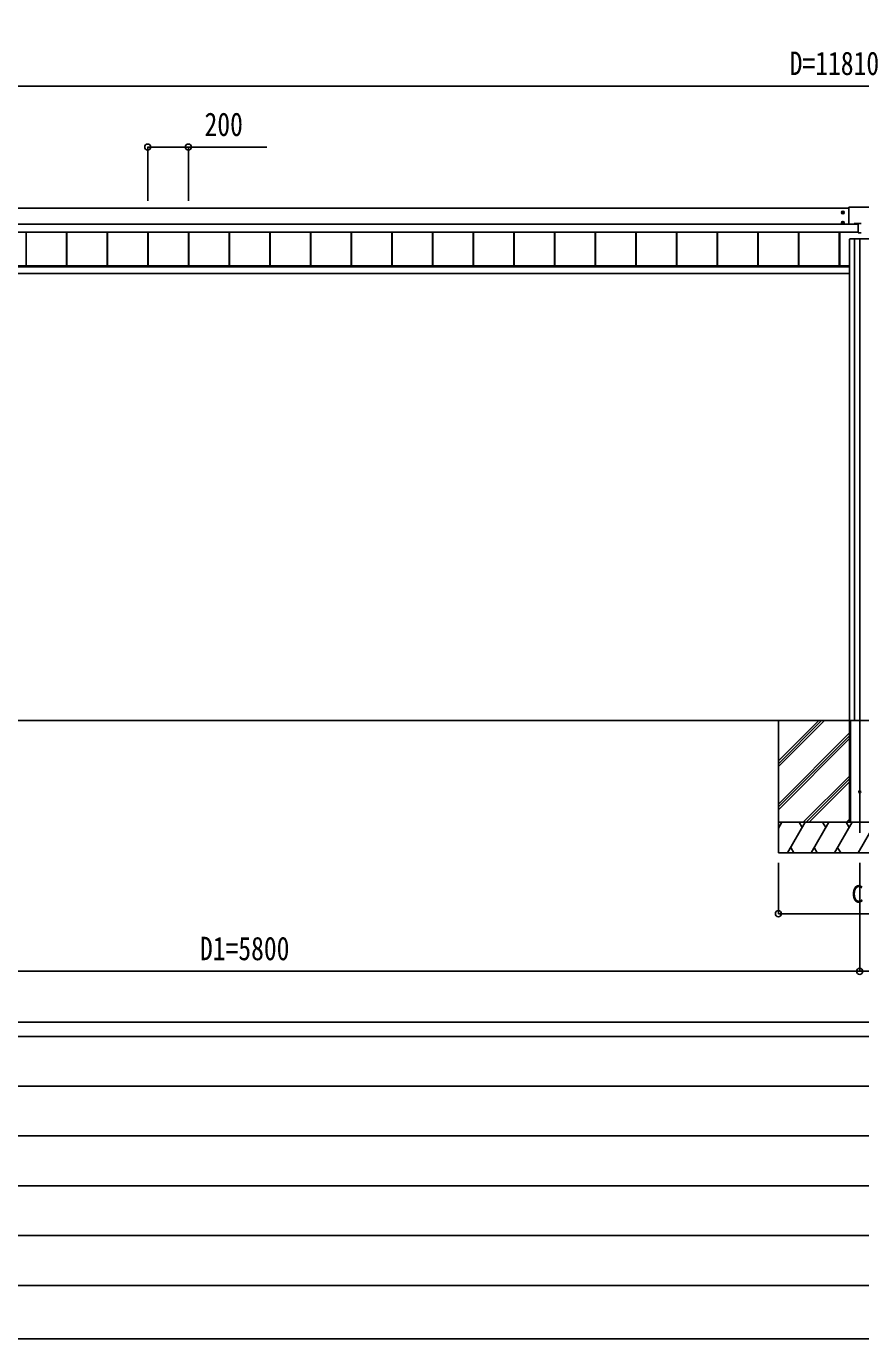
# Model space of a CAD drawing. Units: millimetres, scale not verified. Extents: x -14718 to 14718, y -10396 to 10396.
# Drawn here: x -10656 to -6552, y -10394 to -3937 of the extents above; entities that cross this region are included whole.
import ezdxf
from ezdxf.enums import TextEntityAlignment as Align

# ---------------------------------------------------------------- set-up
doc = ezdxf.new("R2010")
doc.units = ezdxf.units.MM
doc.header["$LTSCALE"] = 50
for name, color, linetype in [('0-3_YKK_12', 2, 'Continuous'), ('0-4_YKK_A1', 4, 'Continuous'), ('0-5_YKK_D', 6, 'Continuous'), ('0-6_YKK_ZWAK', 7, 'Continuous')]:
    doc.layers.add(name, color=color, linetype=linetype)
doc.styles.add('ＭＳ ゴシック', font='')
doc.styles.get('ＭＳ ゴシック').set_extended_font_data('MS Gothic')

msp = doc.modelspace()

# ---------------------------------------------------------------- linework, layer by layer
at = {"layer": '0-3_YKK_12'}
msp.add_line((-6557.43, -7905.42), (-6557.43, -4979.72), dxfattribs=at)
at = {"layer": '0-4_YKK_A1'}
for p, q in [((-6610.43, -4831.79), (-12304.43, -4831.79)), ((-6610.43, -4910.23), (-6610.43, -4828.57)), ((-6505.43, -4827.57), (-6609.43, -4827.57)), ((-6633.18, -4853.53), (-6647.68, -4853.53)), ((-6633.18, -4903.5), (-6647.68, -4903.5)), ((-6642.71, -4854.29), (-6643.43, -4854.29)), ((-6642.71, -4904.26), (-6643.43, -4904.26)), ((-6640.43, -4860.78), (-6640.43, -4846.28)), ((-6640.43, -4910.75), (-6640.43, -4896.25)), ((-6638.15, -4852.77), (-6637.43, -4852.77)), ((-6638.15, -4902.74), (-6637.43, -4902.74)), ((-6564.93, -4910.23), (-12455.93, -4910.23)), ((-6564.93, -4910.71), (-12455.93, -4910.71)), ((-6564.93, -4949.69), (-12455.93, -4949.69)), ((-6564.93, -4950.2), (-12455.93, -4950.2)), ((-12455.93, -4950.34), (-6564.93, -4950.34)), ((-6564.93, -4950.34), (-12455.93, -4950.34)), ((-10655.93, -4950.34), (-10655.93, -5116.57)), ((-10458.93, -4950.34), (-10458.93, -5116.57)), ((-10456.33, -4950.34), (-10456.33, -5116.57)), ((-10455.93, -4950.34), (-10455.93, -5116.57)), ((-10258.93, -4950.34), (-10258.93, -5116.57)), ((-10256.33, -4950.34), (-10256.33, -5116.57)), ((-10255.93, -4950.34), (-10255.93, -5116.57)), ((-10058.93, -4950.34), (-10058.93, -5116.57)), ((-10056.33, -4950.34), (-10056.33, -5116.57)), ((-10055.93, -4950.34), (-10055.93, -5116.57)), ((-9858.93, -4950.34), (-9858.93, -5116.57)), ((-9856.33, -4950.34), (-9856.33, -5116.57)), ((-9855.93, -4950.34), (-9855.93, -5116.57)), ((-9658.93, -4950.34), (-9658.93, -5116.57)), ((-9656.33, -4950.34), (-9656.33, -5116.57)), ((-9655.93, -4950.34), (-9655.93, -5116.57)), ((-9458.93, -4950.34), (-9458.93, -5116.57)), ((-9456.33, -4950.34), (-9456.33, -5116.57)), ((-9455.93, -4950.34), (-9455.93, -5116.57)), ((-9258.93, -4950.34), (-9258.93, -5116.57)), ((-9256.33, -4950.34), (-9256.33, -5116.57)), ((-9255.93, -4950.34), (-9255.93, -5116.57)), ((-9058.93, -4950.34), (-9058.93, -5116.57)), ((-9056.33, -4950.34), (-9056.33, -5116.57)), ((-9055.93, -4950.34), (-9055.93, -5116.57)), ((-8858.93, -4950.34), (-8858.93, -5116.57)), ((-8856.33, -4950.34), (-8856.33, -5116.57)), ((-8855.93, -4950.34), (-8855.93, -5116.57)), ((-8658.93, -4950.34), (-8658.93, -5116.57)), ((-8656.33, -4950.34), (-8656.33, -5116.57)), ((-8655.93, -4950.34), (-8655.93, -5116.57)), ((-8458.93, -4950.34), (-8458.93, -5116.57)), ((-8456.33, -4950.34), (-8456.33, -5116.57)), ((-8455.93, -4950.34), (-8455.93, -5116.57)), ((-8258.93, -4950.34), (-8258.93, -5116.57)), ((-8256.33, -4950.34), (-8256.33, -5116.57)), ((-8255.93, -4950.34), (-8255.93, -5116.57)), ((-8058.93, -4950.34), (-8058.93, -5116.57)), ((-8056.33, -4950.34), (-8056.33, -5116.57)), ((-8055.93, -4950.34), (-8055.93, -5116.57)), ((-7858.93, -4950.34), (-7858.93, -5116.57)), ((-7856.33, -4950.34), (-7856.33, -5116.57)), ((-7855.93, -4950.34), (-7855.93, -5116.57)), ((-7658.93, -4950.34), (-7658.93, -5116.57)), ((-7656.33, -4950.34), (-7656.33, -5116.57)), ((-7655.93, -4950.34), (-7655.93, -5116.57)), ((-7458.93, -4950.34), (-7458.93, -5116.57)), ((-7456.33, -4950.34), (-7456.33, -5116.57)), ((-7455.93, -4950.34), (-7455.93, -5116.57)), ((-7258.93, -4950.34), (-7258.93, -5116.57)), ((-7256.33, -4950.34), (-7256.33, -5116.57)), ((-7255.93, -4950.34), (-7255.93, -5116.57)), ((-7058.93, -4950.34), (-7058.93, -5116.57)), ((-7056.33, -4950.34), (-7056.33, -5116.57)), ((-7055.93, -4950.34), (-7055.93, -5116.57)), ((-6858.93, -4950.34), (-6858.93, -5116.57)), ((-6856.33, -4950.34), (-6856.33, -5116.57)), ((-6855.93, -4950.34), (-6855.93, -5116.57)), ((-6658.93, -4950.34), (-6658.93, -5116.57)), ((-6656.33, -4950.34), (-6656.33, -5116.57)), ((-6655.93, -4950.34), (-6655.93, -5116.57)), ((-6583.93, -4907.9), (-6583.93, -4910.23)), ((-6583.93, -4907.9), (-6564.93, -4907.9)), ((-6583.93, -4909.9), (-6564.93, -4909.9)), ((-6564.93, -4907.73), (-6564.93, -4952.88)), ((-6564.93, -4907.73), (-6549.93, -4907.73)), ((-6549.93, -4952.88), (-6564.93, -4952.88)), ((-6607.43, -4984.28), (-6607.43, -7348.92)), ((-6582.24, -4982.54), (-6582.24, -7352.92)), ((-6607.43, -5116.57), (-12307.43, -5116.57)), ((-6607.43, -5118.57), (-12307.43, -5118.57)), ((-6607.43, -5121.44), (-12307.43, -5121.44)), ((-6608.28, -5152.92), (-12306.58, -5152.92)), ((-12307.43, -7352.92), (-257.43, -7352.92)), ((-6957.43, -7352.92), (-6957.43, -8002.92)), ((-6957.43, -7579.55), (-6730.8, -7352.92)), ((-6957.43, -7551.27), (-6759.08, -7352.92)), ((-6957.43, -7565.41), (-6745, -7352.98)), ((-6607.43, -7348.92), (-6607.43, -7852.92)), ((-6607.43, -7352.92), (-6607.13, -7352.92)), ((-6607.43, -7352.92), (-6607.43, -7852.92)), ((-6607.13, -7352.92), (-6507.73, -7352.92)), ((-6604.93, -7352.92), (-6604.93, -7852.92)), ((-6603.43, -7352.92), (-6603.43, -7852.92)), ((-6957.43, -7763.4), (-6607.43, -7413.4)), ((-6957.43, -7777.54), (-6607.43, -7427.54)), ((-6957.43, -7791.68), (-6607.43, -7441.68)), ((-6834.82, -7852.92), (-6607.43, -7625.53)), ((-6820.68, -7852.92), (-6607.43, -7639.67)), ((-6806.54, -7852.92), (-6607.43, -7653.82)), ((-6157.43, -7852.92), (-6957.43, -7852.92)), ((-6957.43, -7881.86), (-6940.72, -7852.92)), ((-6157.43, -7852.92), (-6957.43, -7852.92)), ((-6955.72, -7878.9), (-6957.43, -7875.94)), ((-6911.85, -8002.92), (-6825.25, -7852.92)), ((-6840.25, -7878.9), (-6855.25, -7852.92)), ((-6796.38, -8002.92), (-6709.78, -7852.92)), ((-6724.78, -7878.9), (-6739.78, -7852.92)), ((-6680.91, -8002.92), (-6594.31, -7852.92)), ((-6609.31, -7878.9), (-6624.31, -7852.92)), ((-6622.69, -7852.92), (-6607.43, -7837.66)), ((-6607.43, -7852.92), (-6507.43, -7852.92)), ((-6565.44, -8002.92), (-6478.84, -7852.92)), ((-6957.43, -8002.92), (-6157.43, -8002.92)), ((-6896.86, -7976.94), (-6881.86, -8002.92)), ((-6781.39, -7976.94), (-6766.39, -8002.92)), ((-6665.92, -7976.94), (-6650.92, -8002.92))]:
    msp.add_line(p, q, dxfattribs=at)
for points in [[(-6640.43, -4847.76), (-6635.43, -4850.64), (-6635.43, -4856.42), (-6640.43, -4859.3), (-6645.43, -4856.42), (-6645.43, -4850.64)], [(-6640.43, -4897.73), (-6635.43, -4900.61), (-6635.43, -4906.39), (-6640.43, -4909.27), (-6645.43, -4906.39), (-6645.43, -4900.61)]]:
    msp.add_lwpolyline(points, close=True, dxfattribs=at)
for points in [[(-6643.43, -4854.29), (-6643.43, -4852.77), (-6642.71, -4852.77)], [(-6643.43, -4904.26), (-6643.43, -4902.74), (-6642.71, -4902.74)], [(-6641.19, -4851.25), (-6641.19, -4850.53), (-6639.67, -4850.53), (-6639.67, -4851.25)], [(-6639.67, -4855.81), (-6639.67, -4856.53), (-6641.19, -4856.53), (-6641.19, -4855.81)], [(-6641.19, -4901.22), (-6641.19, -4900.5), (-6639.67, -4900.5), (-6639.67, -4901.22)], [(-6639.67, -4905.78), (-6639.67, -4906.5), (-6641.19, -4906.5), (-6641.19, -4905.78)], [(-6637.43, -4852.77), (-6637.43, -4854.29), (-6638.15, -4854.29)], [(-6637.43, -4902.74), (-6637.43, -4904.26), (-6638.15, -4904.26)], [(-6607.13, -7352.92), (-6507.73, -7352.92), (-6507.43, -7352.92)]]:
    msp.add_lwpolyline(points, dxfattribs=at)
for centre, radius in [((-6640.43, -4853.53), 6.25), ((-6640.43, -4903.5), 6.25), ((-6640.43, -4853.53), 5), ((-6640.43, -4903.5), 5), ((-6557.43, -7702.92), 5)]:
    msp.add_circle(centre, radius, dxfattribs=at)
for centre, radius, start, end in [((-6609.43, -4828.57), 1, 89.98255, 179.98254), ((-6640.43, -4853.53), 5.58, 153.74848, 206.25152), ((-6640.43, -4903.5), 5.58, 153.74848, 206.25152), ((-6640.43, -4853.53), 5.58, 93.74848, 146.25152), ((-6640.43, -4853.53), 5.58, 213.74848, 266.25152), ((-6640.43, -4903.5), 5.58, 93.74848, 146.25152), ((-6640.43, -4903.5), 5.58, 213.74848, 266.25152), ((-6642.71, -4851.25), 1.52, 270, 0), ((-6642.71, -4855.81), 1.52, 0, 90), ((-6642.71, -4901.22), 1.52, 270, 0), ((-6642.71, -4905.78), 1.52, 0, 90), ((-6640.43, -4853.53), 5.58, 33.74848, 86.25152), ((-6640.43, -4853.53), 5.58, 273.74848, 326.25152), ((-6640.43, -4903.5), 5.58, 33.74848, 86.25152), ((-6640.43, -4903.5), 5.58, 273.74848, 326.25152), ((-6638.15, -4851.25), 1.52, 180, 270), ((-6638.15, -4855.81), 1.52, 90, 180), ((-6638.15, -4901.22), 1.52, 180, 270), ((-6638.15, -4905.78), 1.52, 90, 180), ((-6640.43, -4853.53), 5.58, 333.74848, 26.25152), ((-6640.43, -4903.5), 5.58, 333.74848, 26.25152)]:
    msp.add_arc(centre, radius, start, end, dxfattribs=at)
msp.add_ellipse((-6557.43, -4984.28), major_axis=(50, 0), ratio=0.04, start_param=6.2831853, end_param=9.424778, dxfattribs=at)
at = {"layer": '0-5_YKK_D'}
for p, q in [((-12287.43, -4231.79), (-827.43, -4231.79)), ((-10058.93, -4796.64), (-10058.93, -4530.79)), ((-9858.93, -4796.64), (-9858.93, -4530.79)), ((-6957.43, -8052.92), (-6957.43, -8303.92)), ((-6557.43, -8052.92), (-6557.43, -8587.3)), ((-6557.43, -8052.92), (-6557.43, -8587.3)), ((-6957.43, -8302.92), (-6157.43, -8302.92)), ((-12357.43, -8586.3), (-6557.43, -8586.3)), ((-6557.43, -8586.3), (-757.43, -8586.3))]:
    msp.add_line(p, q, dxfattribs=at)
msp.add_lwpolyline([(-10058.93, -4531.79), (-9858.93, -4531.79), (-9473.83, -4531.79)], dxfattribs=at)
for centre in [(-10058.93, -4531.79), (-9858.93, -4531.79), (-6957.43, -8302.92), (-6557.43, -8586.3), (-6557.43, -8586.3)]:
    msp.add_circle(centre, 14.88, dxfattribs=at)
at = {"layer": '0-6_YKK_ZWAK'}
for p, q in [((13632.57, -8836.3), (-13667.43, -8836.3)), ((-4567.43, -8906.3), (-13667.43, -8906.3)), ((-13518.68, -9151.3), (-4742.43, -9151.3)), ((-13518.68, -9396.3), (-4742.43, -9396.3)), ((-13518.68, -9641.3), (-4742.43, -9641.3)), ((-13518.68, -9886.3), (-4742.43, -9886.3)), ((-13667.43, -10131.3), (-4567.43, -10131.3))]:
    msp.add_line(p, q, dxfattribs=at)
msp.add_lwpolyline([(-14717.5, -10393.8), (14717.5, -10393.8), (14717.5, 10396.2), (-14717.5, 10396.2)], close=True, dxfattribs=at)

# ---------------------------------------------------------------- texts
at = {"layer": '0-5_YKK_D', "style": 'ＭＳ ゴシック', "width": 0.8}
for s, p in [('D=11810', (-6901.83, -4211.79)), ('200', (-9779.43, -4511.79)), ('c', (-6599.43, -8282.92)), ('D1=5800', (-9801.83, -8566.3))]:
    msp.add_text(s, height=115.5, dxfattribs=at).set_placement(p, align=Align.BOTTOM_LEFT)

doc.saveas('drawing.dxf')
